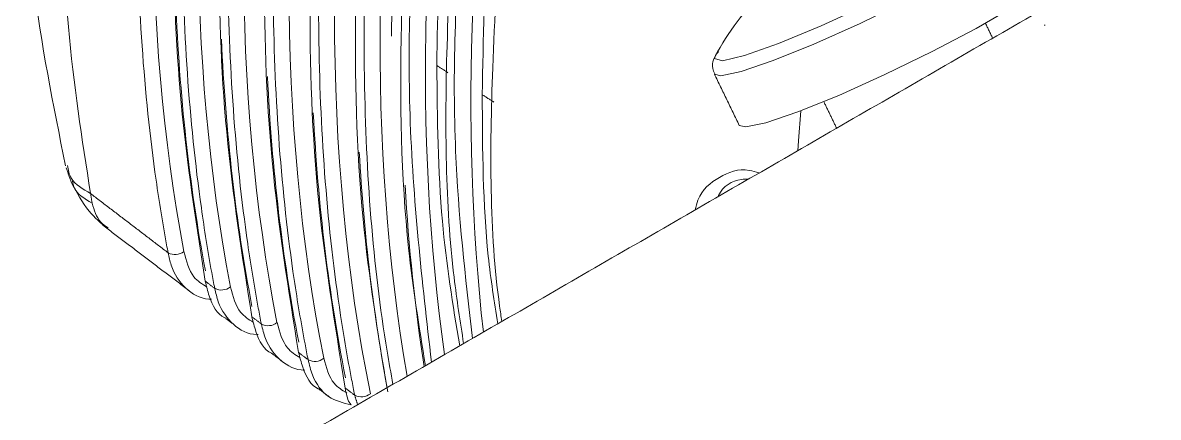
# Model space of a CAD drawing. Extents: x 12.1 to 108.7, y 1 to 80.4.
# Drawn here: x 72.065 to 73.103, y 63.331 to 63.691 of the extents above; entities that cross this region are included whole.
import ezdxf

# ---------------------------------------------------------------- set-up
doc = ezdxf.new("R2010")
doc.units = 0
doc.header["$MEASUREMENT"] = 0
doc.linetypes.add('SLD-Solid', pattern=[0])
doc.layers.add('OBJECT', color=7, linetype='CONTINUOUS')

msp = doc.modelspace()

# ---------------------------------------------------------------- linework, layer by layer
at = {"layer": 'OBJECT', "linetype": 'SLD-Solid', "lineweight": 15, "flags": 128}
for points in [[(72.6978, 63.6602), (72.6972, 63.6582), (72.7044, 63.6562), (72.7245, 63.661), (72.7556, 63.672), (72.7946, 63.6882), (72.8378, 63.708), (72.8808, 63.7295), (72.9196, 63.7505), (72.9502, 63.7691), (72.9698, 63.7833), (72.9763, 63.7919), (72.9757, 63.7931)], [(72.6971, 63.644), (72.703, 63.6425), (72.7215, 63.6464), (72.7507, 63.6564), (72.788, 63.6714), (72.8301, 63.6903), (72.8732, 63.7113), (72.9136, 63.7326), (72.9476, 63.7522), (72.9722, 63.7684), (72.9853, 63.7798), (72.9869, 63.7844)], [(72.7198, 63.5972), (72.7257, 63.5957), (72.7442, 63.5996), (72.7734, 63.6095), (72.8107, 63.6246), (72.8527, 63.6435), (72.8959, 63.6645), (72.9363, 63.6857), (72.9703, 63.7053), (72.9949, 63.7216), (73.008, 63.733), (73.0096, 63.7375)], [(72.776, 63.6105), (72.7738, 63.583), (72.7732, 63.574)]]:
    msp.add_lwpolyline(points, dxfattribs=at)
at = {"layer": 'OBJECT', "linetype": 'SLD-Solid', "lineweight": 15}
for centre, radius, start, end in [((72.9286, 63.5354), 0.2624, 135.2373, 151.5923), ((72.2044, 63.4924), 0.0132, 241.8132, 307.9176), ((72.247, 63.4599), 0.0131, 241.8322, 308.0979), ((72.2895, 63.4273), 0.0131, 241.8511, 308.2774), ((72.3322, 63.3947), 0.0131, 241.8699, 308.456), ((72.3748, 63.3622), 0.013, 241.8887, 308.634)]:
    msp.add_arc(centre, radius, start, end, dxfattribs=at)
for centre, major_axis, ratio, start_param, end_param in [((73.7492, 64.6936), (1.1115, 1.8919), 0.582398, 2.169762, 2.551345), ((73.793, 64.6683), (1.1131, 1.8947), 0.582398, 2.166348, 2.554759), ((73.8368, 64.643), (1.1148, 1.8975), 0.582398, 2.162943, 2.558164), ((73.8807, 64.6177), (1.1164, 1.9003), 0.582398, 2.159546, 2.561561), ((73.9245, 64.5923), (1.1181, 1.9031), 0.582398, 2.156157, 2.56495), ((73.9684, 64.567), (1.1197, 1.9059), 0.582398, 2.152776, 2.537975), ((74.0122, 64.5417), (1.1214, 1.9087), 0.582398, 2.149403, 2.509386), ((74.056, 64.5164), (1.123, 1.9115), 0.582398, 2.146038, 2.480995), ((73.7419, 64.6961), (1.0831, 1.909), 0.572321, 2.397862, 2.545511), ((73.7857, 64.6708), (1.0847, 1.9119), 0.572321, 2.402525, 2.548922), ((73.8296, 64.6455), (1.0863, 1.9147), 0.572321, 2.40668, 2.552326), ((73.8734, 64.6202), (1.0879, 1.9175), 0.572321, 2.410427, 2.555721), ((73.9172, 64.5949), (1.0895, 1.9203), 0.572321, 2.415618, 2.546706), ((73.9611, 64.5696), (1.0911, 1.9232), 0.572321, 2.417459, 2.515544)]:
    msp.add_ellipse(centre, major_axis=major_axis, ratio=ratio, start_param=start_param, end_param=end_param, dxfattribs=at)
for points, knots in [([(72.1982, 63.4808), (72.1973, 63.4857), (72.1928, 63.5099), (72.1766, 63.6137), (72.1663, 63.7741), (72.1738, 63.9801), (72.19, 64.1022), (72.1982, 64.1635)], [0, 0, 0, 0, 0.023792, 0.118973, 0.500646, 0.749188, 1, 1, 1, 1]), ([(72.2321, 64.148), (72.2312, 64.1421), (72.2267, 64.1128), (72.2105, 63.9902), (72.1998, 63.8161), (72.2071, 63.615), (72.2237, 63.5084), (72.2321, 63.4549)], [0, 0, 0, 0, 0.02343, 0.117164, 0.493036, 0.745294, 1, 1, 1, 1]), ([(72.2408, 63.4483), (72.2398, 63.4531), (72.2353, 63.4773), (72.2187, 63.5808), (72.2078, 63.7429), (72.2151, 63.9534), (72.2322, 64.0802), (72.2408, 64.144)], [0, 0, 0, 0, 0.023339, 0.11671, 0.491124, 0.744318, 1, 1, 1, 1]), ([(72.2747, 64.1285), (72.2738, 64.1226), (72.2693, 64.0933), (72.2527, 63.9706), (72.2414, 63.7939), (72.2484, 63.5882), (72.2659, 63.4778), (72.2747, 63.4224)], [0, 0, 0, 0, 0.022991, 0.114968, 0.483791, 0.740558, 1, 1, 1, 1]), ([(72.2834, 63.4157), (72.2824, 63.4206), (72.2778, 63.4446), (72.2609, 63.548), (72.2493, 63.7118), (72.2563, 63.9266), (72.2743, 64.0583), (72.2834, 64.1245)], [0, 0, 0, 0, 0.022904, 0.114532, 0.481954, 0.739618, 1, 1, 1, 1]), ([(72.3173, 64.109), (72.3164, 64.1031), (72.3118, 64.0738), (72.2949, 63.951), (72.2829, 63.7718), (72.2897, 63.5614), (72.3081, 63.4472), (72.3173, 63.3898)], [0, 0, 0, 0, 0.022568, 0.112852, 0.474884, 0.735984, 1, 1, 1, 1]), ([(72.326, 63.3832), (72.3251, 63.388), (72.3204, 63.412), (72.3031, 63.5151), (72.2908, 63.6807), (72.2976, 63.8998), (72.3165, 64.0364), (72.326, 64.1051)], [0, 0, 0, 0, 0.022484, 0.112433, 0.473117, 0.735079, 1, 1, 1, 1]), ([(72.36, 64.0896), (72.3591, 64.0837), (72.3544, 64.0543), (72.3371, 63.9313), (72.3245, 63.7496), (72.331, 63.5346), (72.3503, 63.4166), (72.36, 63.3573)], [0, 0, 0, 0, 0.02216, 0.110811, 0.466294, 0.731564, 1, 1, 1, 1]), ([(72.3686, 63.3507), (72.3677, 63.3555), (72.3629, 63.3794), (72.3453, 63.4822), (72.3323, 63.6495), (72.3389, 63.8731), (72.3587, 64.0145), (72.3686, 64.0856)], [0, 0, 0, 0, 0.0220789, 0.1104079, 0.4645947, 0.7306913, 1, 1, 1, 1]), ([(72.4027, 64.0701), (72.4017, 64.0642), (72.397, 64.0348), (72.3794, 63.9117), (72.3662, 63.7276), (72.3716, 63.5189), (72.3898, 63.4075), (72.3982, 63.3566)], [0, 0, 0, 0, 0.022827, 0.114149, 0.480335, 0.762745, 1, 1, 1, 1]), ([(72.4035, 63.3606), (72.4017, 63.3707), (72.3859, 63.4587), (72.3741, 63.6186), (72.38, 63.8462), (72.4008, 63.9926), (72.4113, 64.0662)], [0, 0, 0, 0, 0.0481187, 0.4195805, 0.7079351, 1, 1, 1, 1]), ([(72.4356, 64.0663), (72.4238, 63.9833), (72.405, 63.8505), (72.4029, 63.7255), (72.4021, 63.6785)], [0, 0, 0, 0, 0.624364, 1, 1, 1, 1]), ([(72.4454, 64.0507), (72.4444, 64.0448), (72.4396, 64.0153), (72.4216, 63.8921), (72.4081, 63.7057), (72.4116, 63.511), (72.4275, 63.4131), (72.4332, 63.3777)], [0, 0, 0, 0, 0.0243797, 0.1219131, 0.5130053, 0.8243918, 1, 1, 1, 1]), ([(72.4387, 63.3809), (72.4302, 63.455), (72.4142, 63.5943), (72.4217, 63.8197), (72.4432, 63.9707), (72.454, 64.0468)], [0, 0, 0, 0, 0.360364, 0.678008, 1, 1, 1, 1]), ([(72.4781, 64.0457), (72.4661, 63.9627), (72.4467, 63.8278), (72.4444, 63.7008), (72.4436, 63.6519)], [0, 0, 0, 0, 0.61478, 1, 1, 1, 1]), ([(72.4881, 64.0313), (72.4871, 64.0254), (72.4822, 63.9959), (72.4639, 63.8725), (72.4501, 63.684), (72.4516, 63.5027), (72.465, 63.4179), (72.4681, 63.3979)], [0, 0, 0, 0, 0.026119, 0.130612, 0.549607, 0.893667, 1, 1, 1, 1]), ([(72.4762, 63.4026), (72.4697, 63.4588), (72.4556, 63.5823), (72.4631, 63.7931), (72.4854, 63.9489), (72.4967, 64.0273)], [0, 0, 0, 0, 0.293011, 0.643956, 1, 1, 1, 1]), ([(72.5206, 64.0252), (72.5084, 63.9421), (72.4884, 63.805), (72.486, 63.6761), (72.4851, 63.6252)], [0, 0, 0, 0, 0.605766, 1, 1, 1, 1]), ([(72.5308, 64.0118), (72.5298, 64.0059), (72.5249, 63.9764), (72.5062, 63.8529), (72.4924, 63.6624), (72.4915, 63.4944), (72.5023, 63.4228), (72.5029, 63.4182)], [0, 0, 0, 0, 0.028135, 0.140691, 0.592015, 0.973877, 1, 1, 1, 1]), ([(72.0654, 63.9028), (72.0671, 63.8443), (72.0705, 63.7282), (72.0933, 63.6159), (72.1046, 63.5601)], [0, 0, 0, 0, 0.502982, 1, 1, 1, 1]), ([(72.1274, 63.5349), (72.1196, 63.5849), (72.1037, 63.6857), (72.1014, 63.7953), (72.1002, 63.8505)], [0, 0, 0, 0, 0.496376, 1, 1, 1, 1]), ([(72.7009, 63.6645), (72.7006, 63.6643), (72.6988, 63.6624), (72.6965, 63.6586), (72.6946, 63.6503), (72.6968, 63.6458), (72.6976, 63.6442)], [0, 0, 0, 0, 0.062979, 0.500833, 0.811595, 1, 1, 1, 1]), ([(72.4645, 63.3958), (72.4583, 63.4332), (72.4451, 63.5143), (72.4441, 63.6037), (72.4436, 63.6519)], [0, 0, 0, 0, 0.461016, 1, 1, 1, 1]), ([(72.4993, 63.4159), (72.4961, 63.4363), (72.4857, 63.5022), (72.4853, 63.575), (72.4851, 63.6252)], [0, 0, 0, 0, 0.309056, 1, 1, 1, 1]), ([(72.1063, 63.5606), (72.107, 63.5565), (72.1088, 63.5457), (72.1204, 63.539), (72.1274, 63.5349)], [0, 0, 0, 0, 0.384533, 1, 1, 1, 1]), ([(72.6795, 63.5199), (72.6803, 63.523), (72.6838, 63.5373), (72.7011, 63.5508), (72.7213, 63.559), (72.7349, 63.5546), (72.7379, 63.5537)], [0, 0, 0, 0, 0.106761, 0.499108, 0.890213, 1, 1, 1, 1]), ([(72.1098, 63.5453), (72.1147, 63.536), (72.1233, 63.5196), (72.1368, 63.5079), (72.1427, 63.5029)], [0, 0, 0, 0, 0.570285, 1, 1, 1, 1]), ([(72.1108, 63.5461), (72.1112, 63.5443), (72.113, 63.5355), (72.1218, 63.5303), (72.1288, 63.5261)], [0, 0, 0, 0, 0.20501, 1, 1, 1, 1]), ([(72.7284, 63.5482), (72.7262, 63.5482), (72.7149, 63.548), (72.7048, 63.5416), (72.7006, 63.5324), (72.7005, 63.5321)], [0, 0, 0, 0, 0.193839, 0.973879, 1, 1, 1, 1]), ([(72.1434, 63.5037), (72.1409, 63.5053), (72.1336, 63.51), (72.1307, 63.5197), (72.1288, 63.5261)], [0, 0, 0, 0, 0.336535, 1, 1, 1, 1]), ([(72.2125, 63.4821), (72.2148, 63.4734), (72.2188, 63.4588), (72.2293, 63.4522), (72.2336, 63.4495)], [0, 0, 0, 0, 0.591405, 1, 1, 1, 1]), ([(72.2379, 63.4384), (72.2371, 63.4384), (72.2278, 63.4387), (72.2133, 63.4471), (72.202, 63.4638), (72.199, 63.477), (72.1982, 63.4808)], [0, 0, 0, 0, 0.039493, 0.438128, 0.837285, 1, 1, 1, 1]), ([(72.2321, 63.4549), (72.2332, 63.4504), (72.2366, 63.4367), (72.243, 63.4241), (72.2506, 63.4212), (72.2509, 63.4211)], [0, 0, 0, 0, 0.3214497, 0.9695872, 1, 1, 1, 1]), ([(72.2805, 63.4061), (72.2801, 63.4061), (72.2711, 63.4061), (72.2568, 63.4141), (72.2449, 63.4306), (72.2417, 63.4441), (72.2408, 63.4483)], [0, 0, 0, 0, 0.021407, 0.421014, 0.821137, 1, 1, 1, 1]), ([(72.2551, 63.4495), (72.2574, 63.4409), (72.2614, 63.4264), (72.2719, 63.4199), (72.2761, 63.4172)], [0, 0, 0, 0, 0.594636, 1, 1, 1, 1]), ([(72.2747, 63.4224), (72.2758, 63.4178), (72.2793, 63.4042), (72.2857, 63.3917), (72.2932, 63.3889), (72.2934, 63.3888)], [0, 0, 0, 0, 0.3235301, 0.9758511, 1, 1, 1, 1]), ([(72.3232, 63.3737), (72.3231, 63.3737), (72.3144, 63.3736), (72.3003, 63.3812), (72.2878, 63.3974), (72.2845, 63.4112), (72.2834, 63.4157)], [0, 0, 0, 0, 0.003967, 0.404415, 0.805371, 1, 1, 1, 1]), ([(72.2977, 63.417), (72.3001, 63.4084), (72.3041, 63.394), (72.3145, 63.3876), (72.3187, 63.385)], [0, 0, 0, 0, 0.597913, 1, 1, 1, 1]), ([(72.3173, 63.3898), (72.3185, 63.3853), (72.322, 63.3717), (72.3284, 63.3593), (72.3358, 63.3565), (72.3361, 63.3564)], [0, 0, 0, 0, 0.3252762, 0.9811069, 1, 1, 1, 1]), ([(72.3655, 63.3418), (72.3581, 63.3436), (72.343, 63.3475), (72.3308, 63.3644), (72.3272, 63.3784), (72.326, 63.3832)], [0, 0, 0, 0, 0.38299, 0.788158, 1, 1, 1, 1]), ([(72.3403, 63.3845), (72.3427, 63.3759), (72.3467, 63.3616), (72.3572, 63.3553), (72.3613, 63.3528)], [0, 0, 0, 0, 0.601238, 1, 1, 1, 1]), ([(72.36, 63.3573), (72.3608, 63.3524), (72.3619, 63.3463), (72.3649, 63.3425), (72.3655, 63.3418)], [0, 0, 0, 0, 0.8153586, 1, 1, 1, 1])]:
    msp.add_open_spline(points, degree=3, knots=knots, dxfattribs=at)
for points in [[(73.4695, 63.976), (72.126, 63.2004)], [(72.9512, 63.6768), (72.9447, 63.6904)], [(72.9983, 63.6886), (72.9991, 63.6886)], [(72.4436, 63.6519), (72.4537, 63.6453)], [(72.6971, 63.644), (72.7198, 63.5972)], [(72.4851, 63.6252), (72.4956, 63.6185)], [(72.797, 63.6189), (72.8088, 63.5946)], [(72.1051, 63.5584), (72.1096, 63.5457)], [(72.1982, 63.4808), (72.1274, 63.5349)], [(72.1288, 63.5261), (72.1274, 63.5349)], [(72.1385, 63.506), (72.2172, 63.4464)], [(72.2408, 63.4483), (72.2321, 63.4549)], [(72.2508, 63.4209), (72.2597, 63.4141)], [(72.2834, 63.4157), (72.2747, 63.4224)], [(72.2933, 63.3886), (72.3023, 63.3818)], [(72.326, 63.3832), (72.3173, 63.3898)], [(72.3686, 63.3507), (72.36, 63.3573)], [(72.336, 63.3563), (72.345, 63.3496)], [(72.3713, 63.342), (72.3686, 63.3507)]]:
    msp.add_open_spline(points, degree=1, dxfattribs=at)

doc.saveas('drawing.dxf')
